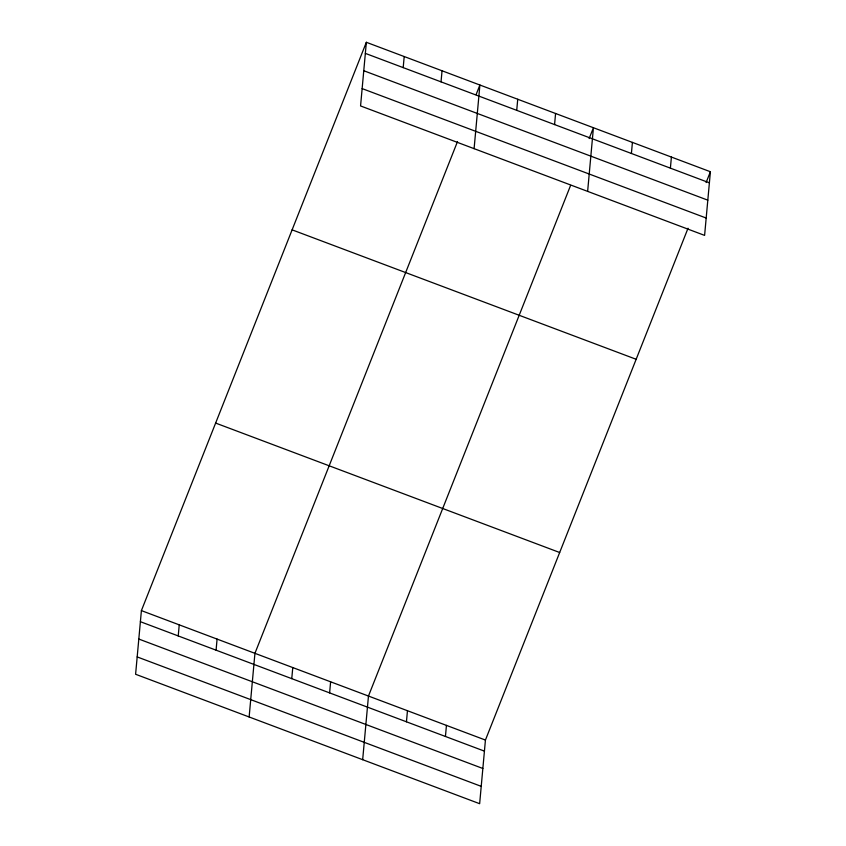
<?xml version="1.0" encoding="UTF-8"?>
<svg xmlns="http://www.w3.org/2000/svg" width="846" height="846" viewBox="0 0 846 846"><rect width="100%" height="100%" fill="white"/><g stroke="black" fill="none" stroke-linecap="round" stroke-linejoin="round"><path stroke-width="1.27" d="M366.35 42.3L360.565 105.94L704.602 235.389L710.397 171.738L366.35 42.3L141.398 610.611L135.603 674.262L479.65 803.7L485.435 740.06L688.031 228.24M178.231 635.938L179.236 624.856M216.079 650.172L217.084 639.09M249.136 716.974L254.932 653.334L457.527 141.515M291.764 678.651L292.769 667.568M329.612 692.895L330.617 681.813M403.193 67.617L404.198 56.534M362.67 759.687L368.465 696.047L570.585 185.433M441.03 81.861L442.046 70.778M406.45 721.797L407.455 710.714M474.098 148.663L479.894 85.012L476.087 94.636M445.44 736.464L446.445 725.382M516.726 110.34L517.731 99.257M554.574 124.574L555.579 113.491M587.632 191.376L593.427 127.735L589.144 138.554M631.402 153.486L632.417 142.403M670.392 168.153L671.407 157.07M706.114 182.556L710.397 171.738M365.345 53.383L709.392 182.821M363.769 70.726L707.806 200.164M362.141 88.597L706.188 218.035M292.113 229.848L636.16 359.286M215.635 423.074L559.671 552.512M141.398 610.611L485.435 740.06M140.383 621.694L484.43 751.142M138.807 639.047L482.855 768.485M137.179 656.919L481.226 786.357"/></g></svg>
